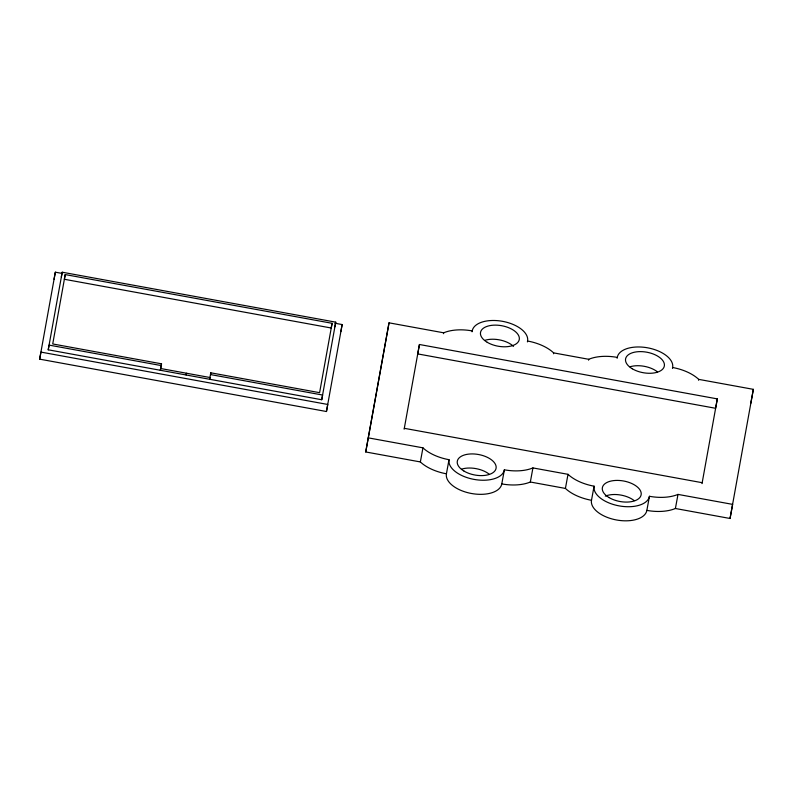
<?xml version="1.0" encoding="UTF-8"?>
<svg xmlns="http://www.w3.org/2000/svg" width="793" height="793" viewBox="0 0 793 793"><rect width="100%" height="100%" fill="white"/><g stroke="black" fill="none" stroke-linecap="round" stroke-linejoin="round"><path stroke-width="1.19" d="M39.65 359.15L40.949 352.102L327.757 404.46L326.458 411.517L39.65 359.15L55.341 272.187L62.627 273.516M48.224 349.802L62.211 272.217L335.736 322.156L321.74 399.741L48.224 349.802L49.087 345.104L161.207 365.573L160.345 370.272L161.524 363.818L52.725 343.954L65.214 274.576L332.089 323.306L319.599 392.674L210.799 372.809L209.62 379.262L209.937 377.508L160.662 368.517M161.207 365.573L161.524 363.818M186.087 374.97L186.405 373.216M210.799 372.809L210.482 374.564L322.602 395.043L321.74 399.741M326.458 411.517L342.15 324.555L334.854 323.217M365.722 451.96L389.026 322.83L443.664 332.802A35.744 18.883 10.4 0 1 472.212 330.909A28.142 14.869 10.4 0 1 502.534 321.324A28.142 14.869 10.4 0 1 527.583 341.02A35.744 18.883 10.4 0 1 553.643 352.885L588.733 359.288A35.744 18.883 10.4 0 1 617.271 357.395A28.142 14.869 10.4 0 1 647.594 347.81A28.142 14.869 10.4 0 1 672.642 367.506A35.744 18.883 10.4 0 1 698.712 379.371L753.35 389.343L730.046 518.483L675.398 508.501A35.744 18.883 10.4 0 1 646.86 510.395A28.142 14.869 10.4 0 1 616.538 519.98A28.142 14.869 10.4 0 1 591.489 500.294A35.744 18.883 10.4 0 1 565.419 488.429L530.339 482.015A35.744 18.883 10.4 0 1 501.791 483.908A28.142 14.869 10.4 0 1 471.468 493.494A28.142 14.869 10.4 0 1 446.419 473.808A35.744 18.883 10.4 0 1 420.359 461.942L365.722 451.96L389.026 322.83M404.143 429.211L419.438 344.499L717.318 398.889L702.023 483.601M54.043 279.235L55.341 272.187M61.348 276.916L62.211 272.217M65.214 274.576L64.352 279.275L331.226 328.005L332.089 323.306M334.874 326.855L335.736 322.156M340.851 331.603L342.15 324.555M419.438 344.499L417.713 353.906L715.593 408.286L717.318 398.889M443.505 333.684L443.664 332.802M420.359 461.942L422.947 447.837L368.309 437.865M472.053 331.791L472.212 330.909M446.419 473.808L449.007 459.702A35.744 18.883 10.4 0 1 422.947 447.837M527.414 341.902L527.583 341.02M501.791 483.908L504.378 469.813A35.744 18.883 10.4 0 0 532.926 467.92L568.006 474.323A35.744 18.883 10.4 0 0 594.076 486.188A28.142 14.869 10.4 0 0 619.125 505.884A28.142 14.869 10.4 0 0 649.447 496.299A35.744 18.883 10.4 0 0 677.995 494.406L732.633 504.378L730.046 518.483M553.484 353.767L553.643 352.885M530.339 482.015L532.926 467.92M588.565 360.171L588.733 359.288M565.419 488.429L568.006 474.323M617.113 358.277L617.271 357.395M591.489 500.294L594.076 486.188M672.484 368.388L672.642 367.506M646.86 510.395L649.447 496.299M698.554 380.253L698.712 379.371M675.398 508.501L677.995 494.406M750.763 403.449L753.35 389.343M404.341 428.319L702.221 482.709M504.378 469.813A28.142 14.869 10.4 0 1 474.055 479.398A28.142 14.869 10.4 0 1 449.007 459.702M461.714 469.109A19.696 10.408 10.4 0 1 489.112 474.115M605.287 496.14A19.696 10.408 10.4 0 1 634.182 500.601M629.969 366.802A19.696 10.408 10.4 0 1 657.377 371.808M484.91 340.316A19.696 10.408 10.4 0 1 513.517 346.353M464.024 471.101A19.696 10.408 10.4 0 0 495.833 469.208A19.696 10.408 10.4 0 0 470.229 453.973A19.696 10.408 10.4 0 0 464.024 471.101M609.093 497.588A19.696 10.408 10.4 0 0 640.893 495.694A19.696 10.408 10.4 0 0 615.289 480.459A19.696 10.408 10.4 0 0 609.093 497.588M632.289 368.785A19.696 10.408 10.4 0 0 664.098 366.891A19.696 10.408 10.4 0 0 638.494 351.666A19.696 10.408 10.4 0 0 632.289 368.785M487.229 342.298A19.696 10.408 10.4 0 0 519.028 340.405A19.696 10.408 10.4 0 0 493.424 325.18A19.696 10.408 10.4 0 0 487.229 342.298"/></g></svg>
